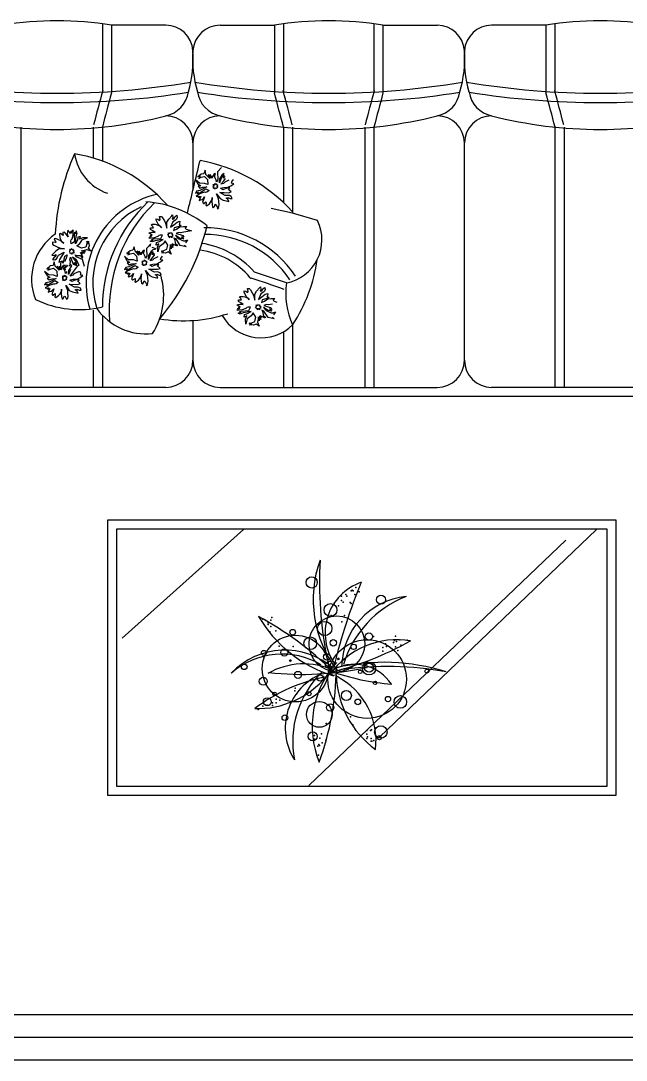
# Model space of a CAD drawing. Header units: inches. Extents: x 10.1 to 52.6, y 12.1 to 36.9.
# Drawn here: x 27.817 to 29.155, y 23.708 to 26.004 of the extents above; entities that cross this region are included whole.
import ezdxf

# ---------------------------------------------------------------- set-up
doc = ezdxf.new("R2010")
doc.units = ezdxf.units.IN
doc.header["$MEASUREMENT"] = 0
doc.layers.add('02', color=2, linetype='Continuous')

msp = doc.modelspace()

# ---------------------------------------------------------------- linework, layer by layer
at = {"layer": '02'}
for p, q in [((27.9972, 25.9973), (27.9972, 25.8448)), ((28.1374, 25.9943), (28.0172, 25.9943)), ((28.0172, 25.9943), (28.0172, 25.8448)), ((28.2571, 25.9943), (28.3772, 25.9943)), ((28.3772, 25.9943), (28.3772, 25.8448)), ((28.3972, 25.9973), (28.3972, 25.8448)), ((28.5972, 25.9973), (28.5972, 25.8448)), ((28.6172, 25.9943), (28.7374, 25.9943)), ((28.6172, 25.9943), (28.6172, 25.8448)), ((28.9772, 25.9943), (28.8571, 25.9943)), ((28.9772, 25.9943), (28.9772, 25.8448)), ((28.9972, 25.9973), (28.9972, 25.8448)), ((27.8172, 25.7694), (27.8172, 25.1943)), ((27.9772, 25.7694), (27.9772, 25.7008)), ((27.9972, 25.7694), (27.9972, 25.6941)), ((28.3972, 25.7694), (28.3972, 25.6028)), ((28.4172, 25.7694), (28.4172, 25.5796)), ((28.5772, 25.7694), (28.5772, 25.1943)), ((28.5972, 25.7694), (28.5972, 25.1943)), ((28.9972, 25.7694), (28.9972, 25.1943)), ((29.0172, 25.7694), (29.0172, 25.1943)), ((28.1972, 25.7343), (28.1972, 25.6303)), ((28.7972, 25.2543), (28.7972, 25.7343)), ((28.2242, 25.6742), (28.2215, 25.6665)), ((28.226, 25.665), (28.2242, 25.6742)), ((28.2607, 25.6804), (28.2515, 25.6703)), ((28.2029, 25.6532), (28.2082, 25.6441)), ((28.2118, 25.6455), (28.2029, 25.6532)), ((28.2152, 25.6655), (28.208, 25.6592)), ((28.208, 25.6592), (28.2132, 25.6617)), ((28.2132, 25.6617), (28.2102, 25.6561)), ((28.2102, 25.6561), (28.2154, 25.6586)), ((28.2215, 25.6665), (28.2152, 25.6655)), ((28.2154, 25.6586), (28.2225, 25.6601)), ((28.2225, 25.6601), (28.2296, 25.6535)), ((28.2348, 25.656), (28.226, 25.665)), ((28.2296, 25.6535), (28.2304, 25.6424)), ((28.236, 25.6592), (28.2308, 25.6649)), ((28.2308, 25.6649), (28.2348, 25.656)), ((28.2356, 25.6648), (28.236, 25.6592)), ((28.2377, 25.6569), (28.2356, 25.6648)), ((28.2399, 25.662), (28.2377, 25.6569)), ((28.244, 25.6661), (28.239, 25.6567)), ((28.239, 25.6567), (28.2399, 25.662)), ((28.2469, 25.667), (28.244, 25.6661)), ((28.245, 25.6598), (28.2469, 25.667)), ((28.2486, 25.653), (28.245, 25.6598)), ((28.2493, 25.6488), (28.2486, 25.653)), ((28.2521, 25.6531), (28.2493, 25.6488)), ((28.2515, 25.6703), (28.2521, 25.6531)), ((28.2604, 25.6579), (28.2557, 25.6464)), ((28.2557, 25.6464), (28.2565, 25.6551)), ((28.2565, 25.6551), (28.263, 25.6656)), ((28.2592, 25.643), (28.2653, 25.6509)), ((28.266, 25.6631), (28.2604, 25.6579)), ((28.263, 25.6656), (28.2661, 25.6678)), ((28.2649, 25.6564), (28.266, 25.6631)), ((28.2682, 25.66), (28.2649, 25.6564)), ((28.2653, 25.6509), (28.2689, 25.6558)), ((28.2764, 25.6518), (28.2675, 25.6478)), ((28.2834, 25.6486), (28.2869, 25.6534)), ((28.2055, 25.6282), (28.2027, 25.6238)), ((28.2027, 25.6238), (28.2093, 25.6262)), ((28.2126, 25.6297), (28.2055, 25.6282)), ((28.2093, 25.6262), (28.2067, 25.6232)), ((28.2082, 25.6441), (28.2149, 25.6396)), ((28.2149, 25.6396), (28.2086, 25.6386)), ((28.2086, 25.6386), (28.2127, 25.6345)), ((28.2109, 25.6238), (28.2255, 25.633)), ((28.2227, 25.6451), (28.2118, 25.6455)), ((28.2282, 25.6373), (28.2126, 25.6297)), ((28.2127, 25.6345), (28.2193, 25.6368)), ((28.2193, 25.6368), (28.2282, 25.6373)), ((28.2304, 25.6424), (28.2227, 25.6451)), ((28.2255, 25.633), (28.233, 25.629)), ((28.233, 25.629), (28.2283, 25.6257)), ((28.2468, 25.6424), (28.2413, 25.642)), ((28.2413, 25.642), (28.244, 25.6415)), ((28.244, 25.6415), (28.2414, 25.6385)), ((28.2414, 25.6385), (28.2427, 25.6383)), ((28.2427, 25.6383), (28.2421, 25.6343)), ((28.2421, 25.6343), (28.2449, 25.6352)), ((28.2449, 25.6352), (28.2458, 25.6323)), ((28.2458, 25.6323), (28.2463, 25.635)), ((28.2482, 25.6422), (28.246, 25.6453)), ((28.246, 25.6453), (28.2468, 25.6424)), ((28.2463, 25.635), (28.2489, 25.6345)), ((28.2492, 25.6441), (28.2482, 25.6422)), ((28.2489, 25.6345), (28.252, 25.6367)), ((28.2514, 25.641), (28.2492, 25.6441)), ((28.2504, 25.6391), (28.2527, 25.6407)), ((28.252, 25.6367), (28.2504, 25.6391)), ((28.2527, 25.6407), (28.2514, 25.641)), ((28.2584, 25.6343), (28.2655, 25.6358)), ((28.2633, 25.6307), (28.2584, 25.6343)), ((28.265, 25.6448), (28.2592, 25.643)), ((28.2706, 25.6336), (28.2633, 25.6307)), ((28.2675, 25.6478), (28.265, 25.6448)), ((28.2655, 25.6358), (28.2745, 25.6364)), ((28.2764, 25.6354), (28.2706, 25.6336)), ((28.2745, 25.6364), (28.2813, 25.64)), ((28.2757, 25.6314), (28.279, 25.6349)), ((28.2776, 25.6304), (28.2757, 25.6314)), ((28.2759, 25.6245), (28.2817, 25.6263)), ((28.279, 25.6349), (28.2764, 25.6354)), ((28.2817, 25.6263), (28.2776, 25.6304)), ((28.2813, 25.64), (28.2875, 25.6444)), ((28.2822, 25.6453), (28.2834, 25.6486)), ((28.2875, 25.6444), (28.2822, 25.6453)), ((28.2089, 25.6201), (28.2043, 25.6168)), ((28.2043, 25.6168), (28.209, 25.6166)), ((28.2067, 25.6232), (28.2109, 25.6238)), ((28.208, 25.6148), (28.2111, 25.617)), ((28.209, 25.6166), (28.208, 25.6148)), ((28.2141, 25.6226), (28.2089, 25.6201)), ((28.2111, 25.617), (28.2094, 25.6145)), ((28.2094, 25.6145), (28.2125, 25.6167)), ((28.2144, 25.6158), (28.2109, 25.6075)), ((28.2109, 25.6075), (28.2146, 25.6089)), ((28.2125, 25.6167), (28.2113, 25.6135)), ((28.2113, 25.6135), (28.2144, 25.6158)), ((28.2228, 25.6253), (28.2141, 25.6226)), ((28.2146, 25.6089), (28.2175, 25.6098)), ((28.2175, 25.6098), (28.2206, 25.612)), ((28.2207, 25.6085), (28.2184, 25.6035)), ((28.2184, 25.6035), (28.2206, 25.6004)), ((28.2206, 25.612), (28.2231, 25.615)), ((28.2231, 25.615), (28.2207, 25.6085)), ((28.2214, 25.6009), (28.2261, 25.6042)), ((28.2254, 25.6248), (28.2228, 25.6253)), ((28.2283, 25.6257), (28.2254, 25.6248)), ((28.2261, 25.6042), (28.2262, 25.6008)), ((28.2336, 25.6002), (28.2362, 25.6032)), ((28.2362, 25.6032), (28.2399, 25.6094)), ((28.24, 25.6142), (28.239, 25.6041)), ((28.239, 25.6041), (28.2407, 25.5936)), ((28.2399, 25.6094), (28.24, 25.6142)), ((28.2539, 25.6112), (28.2496, 25.6221)), ((28.2496, 25.6221), (28.2523, 25.6183)), ((28.2523, 25.6183), (28.2573, 25.6113)), ((28.2543, 25.6056), (28.2539, 25.6112)), ((28.2551, 25.598), (28.2543, 25.6056)), ((28.2569, 25.625), (28.2664, 25.6248)), ((28.2687, 25.6182), (28.2569, 25.625)), ((28.2573, 25.6113), (28.2643, 25.608)), ((28.2643, 25.608), (28.2741, 25.6057)), ((28.2664, 25.6248), (28.2759, 25.6245)), ((28.2756, 25.6184), (28.2687, 25.6182)), ((28.2705, 25.6125), (28.2741, 25.6139)), ((28.2743, 25.6105), (28.2705, 25.6125)), ((28.2741, 25.6139), (28.2792, 25.6117)), ((28.2741, 25.6057), (28.2768, 25.6053)), ((28.2768, 25.6053), (28.2743, 25.6105)), ((28.2782, 25.618), (28.2756, 25.6184)), ((28.282, 25.616), (28.2782, 25.618)), ((28.2792, 25.6117), (28.284, 25.6116)), ((28.284, 25.6116), (28.282, 25.616)), ((28.2206, 25.6004), (28.2214, 25.6009)), ((28.2262, 25.6008), (28.2255, 25.5968)), ((28.2255, 25.5968), (28.2274, 25.5958)), ((28.2274, 25.5958), (28.2336, 25.6002)), ((28.2407, 25.5936), (28.2423, 25.5912)), ((28.2423, 25.5912), (28.2449, 25.5942)), ((28.2449, 25.5942), (28.2463, 25.5988)), ((28.2463, 25.5988), (28.2482, 25.5978)), ((28.2482, 25.5978), (28.2513, 25.5918)), ((28.2511, 25.5887), (28.2542, 25.5909)), ((28.2513, 25.5918), (28.2544, 25.594)), ((28.2544, 25.594), (28.2551, 25.598)), ((28.4172, 25.5796), (28.3705, 25.5893)), ((28.116, 25.567), (28.1199, 25.566)), ((28.116, 25.5641), (28.116, 25.567)), ((28.1208, 25.5546), (28.116, 25.5641)), ((28.1199, 25.566), (28.1237, 25.5632)), ((28.1246, 25.5651), (28.1237, 25.5718)), ((28.1237, 25.5718), (28.1275, 25.5718)), ((28.1237, 25.5632), (28.1246, 25.5651)), ((28.1275, 25.5718), (28.1303, 25.5689)), ((28.1303, 25.5689), (28.1341, 25.5622)), ((28.1341, 25.5622), (28.137, 25.5575)), ((28.137, 25.5575), (28.1399, 25.546)), ((28.1399, 25.5594), (28.1437, 25.566)), ((28.1399, 25.546), (28.1399, 25.5594)), ((28.1437, 25.566), (28.1503, 25.5737)), ((28.1532, 25.5603), (28.1475, 25.548)), ((28.1503, 25.5737), (28.1522, 25.5756)), ((28.1532, 25.5699), (28.1513, 25.566)), ((28.1513, 25.566), (28.1551, 25.567)), ((28.1522, 25.5756), (28.1532, 25.5699)), ((28.1589, 25.5641), (28.1532, 25.5603)), ((28.1551, 25.567), (28.158, 25.5718)), ((28.1551, 25.5537), (28.1627, 25.5594)), ((28.158, 25.5718), (28.1618, 25.5746)), ((28.1608, 25.566), (28.1589, 25.5641)), ((28.1627, 25.5699), (28.1608, 25.566)), ((28.1618, 25.5746), (28.1627, 25.5699)), ((28.1627, 25.5594), (28.1684, 25.5613)), ((28.1684, 25.5613), (28.1675, 25.5556)), ((28.4727, 25.5627), (28.4172, 25.5796)), ((27.9044, 25.5345), (27.9026, 25.5334)), ((27.9075, 25.5318), (27.9044, 25.5345)), ((27.9138, 25.5371), (27.91, 25.5368)), ((27.91, 25.5368), (27.9101, 25.5359)), ((27.9101, 25.5359), (27.9105, 25.5302)), ((27.917, 25.5326), (27.9138, 25.5371)), ((27.9204, 25.5376), (27.9197, 25.5347)), ((27.9197, 25.5347), (27.92, 25.5309)), ((27.9211, 25.5415), (27.9204, 25.5376)), ((27.9264, 25.5343), (27.9211, 25.5415)), ((27.9283, 25.5354), (27.9261, 25.5381)), ((27.9261, 25.5381), (27.9264, 25.5343)), ((27.9291, 25.5364), (27.928, 25.5392)), ((27.928, 25.5392), (27.9283, 25.5354)), ((27.9299, 25.5384), (27.9288, 25.5402)), ((27.9288, 25.5402), (27.9291, 25.5364)), ((27.9325, 25.5424), (27.9299, 25.5384)), ((27.9324, 25.5309), (27.9329, 25.5367)), ((27.9329, 25.5367), (27.9325, 25.5424)), ((27.9367, 25.537), (27.9351, 25.5331)), ((27.938, 25.5333), (27.9367, 25.537)), ((27.9394, 25.5401), (27.938, 25.5333)), ((27.9393, 25.5286), (27.9416, 25.5355)), ((27.9416, 25.5355), (27.9394, 25.5401)), ((28.0999, 25.5356), (28.1037, 25.5365)), ((28.1075, 25.5308), (28.0999, 25.5356)), ((28.1037, 25.5432), (28.1037, 25.547)), ((28.1037, 25.547), (28.1103, 25.547)), ((28.1084, 25.5403), (28.1037, 25.5432)), ((28.1037, 25.5365), (28.1065, 25.5375)), ((28.1056, 25.5527), (28.1065, 25.5546)), ((28.1084, 25.5499), (28.1056, 25.5527)), ((28.1065, 25.5546), (28.1141, 25.5546)), ((28.1065, 25.5375), (28.1103, 25.5375)), ((28.1103, 25.547), (28.1084, 25.5499)), ((28.1141, 25.5365), (28.1084, 25.5403)), ((28.1103, 25.5375), (28.1141, 25.5365)), ((28.1141, 25.5546), (28.118, 25.5537)), ((28.118, 25.5537), (28.1246, 25.5508)), ((28.1275, 25.547), (28.1208, 25.5546)), ((28.1246, 25.5508), (28.1275, 25.547)), ((28.1437, 25.5327), (28.1427, 25.5356)), ((28.1427, 25.5356), (28.1446, 25.5337)), ((28.1446, 25.5337), (28.1465, 25.5356)), ((28.1465, 25.5356), (28.1503, 25.5356)), ((28.1475, 25.548), (28.1551, 25.5537)), ((28.1503, 25.5356), (28.1503, 25.5327)), ((28.1561, 25.547), (28.1541, 25.5413)), ((28.1541, 25.5413), (28.1608, 25.5441)), ((28.1637, 25.5489), (28.1561, 25.547)), ((28.1656, 25.5365), (28.1599, 25.5346)), ((28.1599, 25.5346), (28.1694, 25.5318)), ((28.1608, 25.5441), (28.1684, 25.5489)), ((28.1694, 25.5508), (28.1637, 25.5489)), ((28.1694, 25.5356), (28.1656, 25.5365)), ((28.1675, 25.5556), (28.1665, 25.5537)), ((28.1665, 25.5537), (28.1713, 25.5527)), ((28.1684, 25.5489), (28.1761, 25.5499)), ((28.1713, 25.5527), (28.1694, 25.5508)), ((28.1938, 25.5405), (28.1694, 25.5356)), ((28.1761, 25.5499), (28.1837, 25.5499)), ((28.1837, 25.5499), (28.1799, 25.546)), ((28.1799, 25.546), (28.1827, 25.5441)), ((28.1827, 25.5441), (28.1938, 25.5405)), ((27.8936, 25.5145), (27.8869, 25.5149)), ((27.8869, 25.5149), (27.8872, 25.5111)), ((27.8939, 25.5231), (27.891, 25.5229)), ((27.891, 25.5229), (27.8923, 25.5192)), ((27.8923, 25.5192), (27.8954, 25.5156)), ((27.8954, 25.5156), (27.8936, 25.5145)), ((27.9037, 25.5191), (27.8939, 25.5231)), ((27.9026, 25.5334), (27.9032, 25.5258)), ((27.9032, 25.5258), (27.9045, 25.5221)), ((27.9119, 25.5131), (27.9037, 25.5191)), ((27.9045, 25.5221), (27.9078, 25.5156)), ((27.9105, 25.5302), (27.9075, 25.5318)), ((27.9078, 25.5156), (27.9119, 25.5131)), ((27.9213, 25.5272), (27.917, 25.5326)), ((27.92, 25.5309), (27.9213, 25.5272)), ((27.9278, 25.5172), (27.9285, 25.5201)), ((27.9282, 25.5115), (27.9278, 25.5172)), ((27.9355, 25.5159), (27.9282, 25.5115)), ((27.9285, 25.5201), (27.9303, 25.5222)), ((27.9303, 25.5222), (27.9324, 25.5309)), ((27.9351, 25.5331), (27.9355, 25.5159)), ((27.9378, 25.5113), (27.9393, 25.5286)), ((27.9419, 25.5193), (27.9378, 25.5113)), ((27.941, 25.5068), (27.9473, 25.512)), ((27.9433, 25.5261), (27.9419, 25.5193)), ((27.9489, 25.5275), (27.9433, 25.5261)), ((27.9465, 25.5215), (27.9489, 25.5275)), ((27.9539, 25.525), (27.9465, 25.5215)), ((27.9473, 25.512), (27.9533, 25.5211)), ((27.9533, 25.5211), (27.9644, 25.5248)), ((27.9644, 25.5248), (27.9539, 25.525)), ((27.9626, 25.5113), (27.9603, 25.5045)), ((27.9631, 25.5171), (27.9626, 25.5113)), ((27.9664, 25.5116), (27.9631, 25.5171)), ((27.9669, 25.5174), (27.9664, 25.5116)), ((27.9686, 25.508), (27.9669, 25.5174)), ((28.0999, 25.5241), (28.1037, 25.527)), ((28.1056, 25.5241), (28.0999, 25.5241)), ((28.1037, 25.527), (28.1018, 25.5279)), ((28.1027, 25.5289), (28.1065, 25.5289)), ((28.1056, 25.5279), (28.1027, 25.5289)), ((28.1027, 25.5175), (28.1094, 25.5194)), ((28.1075, 25.5156), (28.1027, 25.5175)), ((28.1037, 25.5308), (28.1075, 25.5308)), ((28.1065, 25.5289), (28.1037, 25.5308)), ((28.1113, 25.5251), (28.1056, 25.5241)), ((28.1056, 25.5203), (28.1094, 25.5222)), ((28.1094, 25.5194), (28.1056, 25.5203)), ((28.1141, 25.5184), (28.1075, 25.5156)), ((28.1094, 25.5222), (28.1265, 25.5232)), ((28.1199, 25.5279), (28.1113, 25.5251)), ((28.1313, 25.5213), (28.1141, 25.5184)), ((28.116, 25.5089), (28.117, 25.5146)), ((28.1218, 25.5118), (28.116, 25.5089)), ((28.117, 25.5146), (28.1237, 25.5165)), ((28.1189, 25.5041), (28.1218, 25.5118)), ((28.1218, 25.5299), (28.1199, 25.5279)), ((28.1246, 25.5308), (28.1218, 25.5299)), ((28.1313, 25.5118), (28.1227, 25.5051)), ((28.1237, 25.5165), (28.1313, 25.5213)), ((28.1303, 25.5308), (28.1246, 25.5308)), ((28.1265, 25.5232), (28.1303, 25.5308)), ((28.1361, 25.5184), (28.1313, 25.5118)), ((28.1418, 25.5089), (28.1361, 25.5184)), ((28.1408, 25.5318), (28.1437, 25.5327)), ((28.1437, 25.5289), (28.1408, 25.5318)), ((28.1427, 25.5279), (28.1437, 25.5289)), ((28.1465, 25.527), (28.1427, 25.5279)), ((28.1494, 25.5279), (28.1446, 25.5251)), ((28.1446, 25.5251), (28.1465, 25.527)), ((28.1503, 25.5251), (28.1494, 25.5279)), ((28.1503, 25.5327), (28.1532, 25.5327)), ((28.1522, 25.5279), (28.1503, 25.5289)), ((28.1503, 25.5289), (28.1503, 25.5251)), ((28.1608, 25.507), (28.1513, 25.5118)), ((28.1513, 25.5118), (28.1551, 25.5079)), ((28.1532, 25.5327), (28.1522, 25.5318)), ((28.1522, 25.5318), (28.1522, 25.5279)), ((28.1599, 25.5222), (28.1551, 25.5241)), ((28.1551, 25.5241), (28.157, 25.5203)), ((28.157, 25.5203), (28.158, 25.5127)), ((28.158, 25.5127), (28.1637, 25.5079)), ((28.1589, 25.5299), (28.1646, 25.5232)), ((28.1694, 25.5232), (28.1589, 25.5299)), ((28.1694, 25.5079), (28.1599, 25.5222)), ((28.1646, 25.5232), (28.1761, 25.5184)), ((28.1694, 25.5318), (28.1751, 25.5299)), ((28.177, 25.5222), (28.1694, 25.5232)), ((28.177, 25.526), (28.1722, 25.527)), ((28.1722, 25.527), (28.177, 25.5222)), ((28.1751, 25.5299), (28.177, 25.526)), ((28.1761, 25.5184), (28.1799, 25.5184)), ((28.1799, 25.5184), (28.1856, 25.5203)), ((28.1856, 25.5203), (28.1808, 25.5137)), ((27.8941, 25.4954), (27.8871, 25.4882)), ((27.8872, 25.5111), (27.8902, 25.5085)), ((27.8902, 25.5085), (27.8972, 25.5052)), ((27.9005, 25.4998), (27.8941, 25.4954)), ((27.8972, 25.5052), (27.9022, 25.5028)), ((27.909, 25.5004), (27.9005, 25.4998)), ((27.9006, 25.4864), (27.9125, 25.4931)), ((27.9022, 25.5028), (27.9138, 25.5008)), ((27.9125, 25.4931), (27.9074, 25.485)), ((27.9138, 25.5008), (27.909, 25.5004)), ((27.9274, 25.4981), (27.9244, 25.4988)), ((27.9244, 25.4988), (27.9265, 25.497)), ((27.9265, 25.497), (27.9247, 25.495)), ((27.9247, 25.495), (27.925, 25.4912)), ((27.925, 25.4912), (27.9279, 25.4914)), ((27.9281, 25.501), (27.9274, 25.4981)), ((27.9279, 25.4914), (27.9281, 25.4886)), ((27.9312, 25.4984), (27.9281, 25.501)), ((27.9281, 25.4886), (27.929, 25.4896)), ((27.929, 25.4896), (27.9328, 25.4899)), ((27.932, 25.4994), (27.9312, 25.4984)), ((27.9317, 25.4917), (27.9355, 25.492)), ((27.9328, 25.4899), (27.9317, 25.4917)), ((27.9333, 25.4957), (27.932, 25.4994)), ((27.9326, 25.4927), (27.935, 25.4977)), ((27.9355, 25.492), (27.9326, 25.4927)), ((27.935, 25.4977), (27.9333, 25.4957)), ((27.951, 25.5018), (27.941, 25.5068)), ((27.9543, 25.483), (27.9489, 25.4921)), ((27.9489, 25.4921), (27.953, 25.4886)), ((27.953, 25.4886), (27.9497, 25.4931)), ((27.9497, 25.4931), (27.9575, 25.4909)), ((27.9505, 25.496), (27.9627, 25.4989)), ((27.9601, 25.4949), (27.9505, 25.496)), ((27.9603, 25.5045), (27.951, 25.5018)), ((27.9526, 25.4933), (27.9601, 25.4949)), ((27.9575, 25.4909), (27.9526, 25.4933)), ((27.9627, 25.4989), (27.9715, 25.4958)), ((27.9662, 25.5021), (27.9686, 25.508)), ((27.9715, 25.4958), (27.9662, 25.5021)), ((28.0584, 25.4963), (28.0512, 25.49)), ((28.0512, 25.49), (28.0564, 25.4925)), ((28.0564, 25.4925), (28.0534, 25.4869)), ((28.0534, 25.4869), (28.0586, 25.4894)), ((28.0647, 25.4973), (28.0584, 25.4963)), ((28.0586, 25.4894), (28.0657, 25.491)), ((28.0674, 25.505), (28.0647, 25.4973)), ((28.0657, 25.491), (28.0728, 25.4843)), ((28.0693, 25.4958), (28.0674, 25.505)), ((28.078, 25.4868), (28.0693, 25.4958)), ((28.0792, 25.4901), (28.074, 25.4957)), ((28.074, 25.4957), (28.078, 25.4868)), ((28.0788, 25.4956), (28.0792, 25.4901)), ((28.0809, 25.4877), (28.0788, 25.4956)), ((28.0831, 25.4928), (28.0809, 25.4877)), ((28.0872, 25.4969), (28.0822, 25.4875)), ((28.0822, 25.4875), (28.0831, 25.4928)), ((28.0901, 25.4978), (28.0872, 25.4969)), ((28.0882, 25.4906), (28.0901, 25.4978)), ((28.0919, 25.4838), (28.0882, 25.4906)), ((28.104, 25.5112), (28.0948, 25.5011)), ((28.0948, 25.5011), (28.0953, 25.4839)), ((28.1036, 25.4887), (28.0989, 25.4772)), ((28.0997, 25.4859), (28.1063, 25.4964)), ((28.1031, 25.5059), (28.104, 25.5112)), ((28.1093, 25.4939), (28.1036, 25.4887)), ((28.1063, 25.4964), (28.1094, 25.4987)), ((28.1151, 25.5004), (28.1074, 25.5031)), ((28.1081, 25.4873), (28.1093, 25.4939)), ((28.1115, 25.4908), (28.1081, 25.4873)), ((28.1094, 25.4987), (28.1151, 25.5004)), ((28.1121, 25.4866), (28.1115, 25.4908)), ((28.1199, 25.4937), (28.1189, 25.5041)), ((28.1227, 25.5051), (28.1199, 25.4937)), ((28.1275, 25.4956), (28.1332, 25.4965)), ((28.1332, 25.4927), (28.1275, 25.4956)), ((28.1275, 25.4918), (28.1332, 25.4927)), ((28.137, 25.4908), (28.1275, 25.4918)), ((28.1332, 25.4965), (28.1399, 25.4994)), ((28.1427, 25.4937), (28.137, 25.4908)), ((28.1399, 25.4994), (28.1418, 25.5089)), ((28.1494, 25.4889), (28.1427, 25.4937)), ((28.1475, 25.5099), (28.1456, 25.4975)), ((28.1456, 25.4975), (28.1494, 25.4889)), ((28.1494, 25.5003), (28.1475, 25.5099)), ((28.1503, 25.5079), (28.1494, 25.5003)), ((28.1551, 25.5079), (28.1503, 25.5108)), ((28.1503, 25.5108), (28.1532, 25.5032)), ((28.1532, 25.5032), (28.1503, 25.5079)), ((28.1637, 25.5079), (28.1608, 25.507)), ((28.1827, 25.5051), (28.1694, 25.5079)), ((28.1789, 25.5089), (28.1827, 25.5051)), ((27.8871, 25.4882), (27.8853, 25.4862)), ((27.8853, 25.4862), (27.8911, 25.4857)), ((27.8896, 25.4808), (27.887, 25.4767)), ((27.887, 25.4767), (27.8918, 25.4762)), ((27.8909, 25.4715), (27.8882, 25.4637)), ((27.8941, 25.484), (27.8896, 25.4808)), ((27.8928, 25.4623), (27.8909, 25.4715)), ((27.8911, 25.4857), (27.8947, 25.4878)), ((27.8918, 25.4762), (27.8955, 25.4784)), ((27.8947, 25.4878), (27.8941, 25.484)), ((27.8955, 25.4784), (27.8972, 25.4804)), ((27.8972, 25.4804), (27.9006, 25.4864)), ((27.9023, 25.477), (27.9008, 25.4711)), ((27.9008, 25.4711), (27.9064, 25.4725)), ((27.9074, 25.485), (27.9023, 25.477)), ((27.9054, 25.4729), (27.905, 25.4652)), ((27.9064, 25.4725), (27.9083, 25.4736)), ((27.9083, 25.4736), (27.9096, 25.469)), ((27.9096, 25.469), (27.9113, 25.471)), ((27.9113, 25.471), (27.9128, 25.4768)), ((27.9128, 25.4768), (27.9141, 25.4846)), ((27.9173, 25.4801), (27.9132, 25.4721)), ((27.9141, 25.4846), (27.9196, 25.4869)), ((27.9196, 25.4869), (27.9173, 25.4801)), ((27.9253, 25.4759), (27.9267, 25.4818)), ((27.9265, 25.4722), (27.9253, 25.4759)), ((27.9254, 25.4625), (27.9265, 25.4722)), ((27.9259, 25.4669), (27.93, 25.4634)), ((27.9267, 25.4818), (27.9303, 25.4725)), ((27.9303, 25.4725), (27.9327, 25.4669)), ((27.9314, 25.4831), (27.9385, 25.4779)), ((27.9389, 25.4732), (27.9314, 25.4831)), ((27.9327, 25.4669), (27.9428, 25.4628)), ((27.9366, 25.4653), (27.9353, 25.47)), ((27.9353, 25.47), (27.9404, 25.4656)), ((27.9391, 25.4827), (27.9368, 25.4873)), ((27.9368, 25.4873), (27.9408, 25.4857)), ((27.9385, 25.4779), (27.9441, 25.4669)), ((27.9404, 25.4656), (27.9389, 25.4732)), ((27.9532, 25.4772), (27.9391, 25.4827)), ((27.9408, 25.4857), (27.9484, 25.4854)), ((27.9441, 25.4669), (27.9444, 25.4631)), ((27.9484, 25.4854), (27.9536, 25.48)), ((27.958, 25.4613), (27.9532, 25.4772)), ((27.9536, 25.48), (27.9543, 25.483)), ((28.0461, 25.484), (28.0514, 25.4749)), ((28.0551, 25.4764), (28.0461, 25.484)), ((28.0514, 25.4749), (28.0582, 25.4704)), ((28.0582, 25.4704), (28.0519, 25.4694)), ((28.0519, 25.4694), (28.056, 25.4653)), ((28.0659, 25.4759), (28.0551, 25.4764)), ((28.0715, 25.4681), (28.0558, 25.4605)), ((28.056, 25.4653), (28.0625, 25.4676)), ((28.0625, 25.4676), (28.0715, 25.4681)), ((28.0737, 25.4732), (28.0659, 25.4759)), ((28.0728, 25.4843), (28.0737, 25.4732)), ((28.0901, 25.4732), (28.0845, 25.4728)), ((28.0845, 25.4728), (28.0872, 25.4723)), ((28.0872, 25.4723), (28.0846, 25.4693)), ((28.0846, 25.4693), (28.086, 25.4691)), ((28.086, 25.4691), (28.0853, 25.4651)), ((28.0853, 25.4651), (28.0882, 25.466)), ((28.0882, 25.466), (28.0891, 25.4631)), ((28.0891, 25.4631), (28.0895, 25.4658)), ((28.0914, 25.473), (28.0892, 25.4761)), ((28.0892, 25.4761), (28.0901, 25.4732)), ((28.0895, 25.4658), (28.0922, 25.4653)), ((28.0924, 25.4749), (28.0914, 25.473)), ((28.0925, 25.4796), (28.0919, 25.4838)), ((28.0922, 25.4653), (28.0953, 25.4676)), ((28.0946, 25.4718), (28.0924, 25.4749)), ((28.0953, 25.4839), (28.0925, 25.4796)), ((28.0936, 25.4699), (28.0959, 25.4715)), ((28.0953, 25.4676), (28.0936, 25.4699)), ((28.0959, 25.4715), (28.0946, 25.4718)), ((28.0989, 25.4772), (28.0997, 25.4859)), ((28.1017, 25.4651), (28.1088, 25.4667)), ((28.1025, 25.4739), (28.1086, 25.4817)), ((28.1082, 25.4756), (28.1025, 25.4739)), ((28.1108, 25.4786), (28.1082, 25.4756)), ((28.1086, 25.4817), (28.1121, 25.4866)), ((28.1088, 25.4667), (28.1177, 25.4672)), ((28.1196, 25.4826), (28.1108, 25.4786)), ((28.1196, 25.4662), (28.1139, 25.4644)), ((28.1177, 25.4672), (28.1245, 25.4708)), ((28.119, 25.4622), (28.1223, 25.4658)), ((28.1223, 25.4658), (28.1196, 25.4662)), ((28.1245, 25.4708), (28.1307, 25.4753)), ((28.1254, 25.4762), (28.1266, 25.4794)), ((28.1307, 25.4753), (28.1254, 25.4762)), ((28.1266, 25.4794), (28.1302, 25.4842)), ((27.8786, 25.4428), (27.8696, 25.4505)), ((27.8696, 25.4505), (27.8749, 25.4414)), ((27.8819, 25.4627), (27.8747, 25.4564)), ((27.8747, 25.4564), (27.8799, 25.459)), ((27.8799, 25.459), (27.8769, 25.4533)), ((27.8769, 25.4533), (27.8821, 25.4559)), ((27.8894, 25.4423), (27.8786, 25.4428)), ((27.8882, 25.4637), (27.8819, 25.4627)), ((27.8821, 25.4559), (27.8892, 25.4574)), ((27.8892, 25.4574), (27.8963, 25.4508)), ((27.9015, 25.4533), (27.8928, 25.4623)), ((27.8963, 25.4508), (27.8972, 25.4397)), ((27.8975, 25.4622), (27.9015, 25.4533)), ((27.9027, 25.4565), (27.8975, 25.4622)), ((27.9044, 25.4542), (27.9023, 25.462)), ((27.9023, 25.462), (27.9027, 25.4565)), ((27.9066, 25.4593), (27.9044, 25.4542)), ((27.905, 25.4652), (27.9056, 25.4576)), ((27.9107, 25.4634), (27.9057, 25.454)), ((27.9057, 25.454), (27.9066, 25.4593)), ((27.9136, 25.4642), (27.9107, 25.4634)), ((27.9114, 25.455), (27.9126, 25.4617)), ((27.9148, 25.4586), (27.9114, 25.455)), ((27.9117, 25.457), (27.9136, 25.4642)), ((27.9153, 25.4503), (27.9117, 25.457)), ((27.9127, 25.4425), (27.9136, 25.4397)), ((27.9149, 25.4394), (27.9127, 25.4425)), ((27.9154, 25.4544), (27.9148, 25.4586)), ((27.9165, 25.4652), (27.915, 25.4593)), ((27.915, 25.4593), (27.9213, 25.4646)), ((27.916, 25.4461), (27.9153, 25.4503)), ((27.9188, 25.4504), (27.916, 25.4461)), ((27.9271, 25.4551), (27.9224, 25.4436)), ((27.9224, 25.4436), (27.9232, 25.4524)), ((27.9232, 25.4524), (27.9298, 25.4629)), ((27.926, 25.4403), (27.9321, 25.4482)), ((27.9343, 25.4451), (27.9317, 25.4421)), ((27.9321, 25.4482), (27.9428, 25.4628)), ((27.9442, 25.4495), (27.9343, 25.4451)), ((27.9489, 25.4426), (27.9496, 25.4444)), ((27.9542, 25.4417), (27.9489, 25.4426)), ((28.0488, 25.459), (28.046, 25.4547)), ((28.046, 25.4547), (28.0525, 25.457)), ((28.0522, 25.4509), (28.0475, 25.4476)), ((28.0475, 25.4476), (28.0523, 25.4475)), ((28.0558, 25.4605), (28.0488, 25.459)), ((28.0525, 25.457), (28.05, 25.454)), ((28.05, 25.454), (28.0542, 25.4547)), ((28.0513, 25.4456), (28.0544, 25.4478)), ((28.0523, 25.4475), (28.0513, 25.4456)), ((28.0574, 25.4534), (28.0522, 25.4509)), ((28.0544, 25.4478), (28.0526, 25.4454)), ((28.0526, 25.4454), (28.0557, 25.4476)), ((28.0542, 25.4547), (28.0687, 25.4638)), ((28.0576, 25.4466), (28.0542, 25.4383)), ((28.0557, 25.4476), (28.0545, 25.4444)), ((28.0545, 25.4444), (28.0576, 25.4466)), ((28.066, 25.4561), (28.0574, 25.4534)), ((28.0607, 25.4406), (28.0638, 25.4428)), ((28.0638, 25.4428), (28.0663, 25.4458)), ((28.0663, 25.4458), (28.0639, 25.4394)), ((28.0687, 25.4556), (28.066, 25.4561)), ((28.0687, 25.4638), (28.0762, 25.4598)), ((28.0716, 25.4565), (28.0687, 25.4556)), ((28.0762, 25.4598), (28.0716, 25.4565)), ((28.0833, 25.445), (28.0823, 25.4349)), ((28.0832, 25.4402), (28.0833, 25.445)), ((28.0971, 25.442), (28.0928, 25.4529)), ((28.0928, 25.4529), (28.0956, 25.4491)), ((28.0956, 25.4491), (28.1006, 25.4421)), ((28.1001, 25.4558), (28.1097, 25.4556)), ((28.112, 25.449), (28.1001, 25.4558)), ((28.1066, 25.4616), (28.1017, 25.4651)), ((28.1139, 25.4644), (28.1066, 25.4616)), ((28.1097, 25.4556), (28.1192, 25.4553)), ((28.1188, 25.4493), (28.112, 25.449)), ((28.1137, 25.4433), (28.1174, 25.4447)), ((28.1175, 25.4413), (28.1137, 25.4433)), ((28.1174, 25.4447), (28.1225, 25.4425)), ((28.1215, 25.4488), (28.1188, 25.4493)), ((28.1208, 25.4612), (28.119, 25.4622)), ((28.1192, 25.4553), (28.1249, 25.4571)), ((28.1249, 25.4571), (28.1208, 25.4612)), ((28.1253, 25.4468), (28.1215, 25.4488)), ((28.1225, 25.4425), (28.1272, 25.4424)), ((28.1272, 25.4424), (28.1253, 25.4468)), ((27.8722, 25.4254), (27.8695, 25.4211)), ((27.8695, 25.4211), (27.876, 25.4234)), ((27.8793, 25.427), (27.8722, 25.4254)), ((27.876, 25.4234), (27.8735, 25.4204)), ((27.8735, 25.4204), (27.8777, 25.4211)), ((27.8749, 25.4414), (27.8817, 25.4368)), ((27.8817, 25.4368), (27.8754, 25.4358)), ((27.8754, 25.4358), (27.8794, 25.4317)), ((27.8809, 25.4199), (27.8757, 25.4173)), ((27.8777, 25.4211), (27.8922, 25.4303)), ((27.895, 25.4346), (27.8793, 25.427)), ((27.8794, 25.4317), (27.886, 25.434)), ((27.8895, 25.4225), (27.8809, 25.4199)), ((27.886, 25.434), (27.895, 25.4346)), ((27.8972, 25.4397), (27.8894, 25.4423)), ((27.8922, 25.4221), (27.8895, 25.4225)), ((27.8922, 25.4303), (27.8997, 25.4263)), ((27.895, 25.423), (27.8922, 25.4221)), ((27.8997, 25.4263), (27.895, 25.423)), ((27.9136, 25.4397), (27.908, 25.4392)), ((27.908, 25.4392), (27.9107, 25.4388)), ((27.9107, 25.4388), (27.9081, 25.4358)), ((27.9081, 25.4358), (27.9095, 25.4356)), ((27.9095, 25.4356), (27.9088, 25.4316)), ((27.9088, 25.4316), (27.9117, 25.4325)), ((27.9117, 25.4325), (27.9125, 25.4296)), ((27.9125, 25.4296), (27.913, 25.4322)), ((27.913, 25.4322), (27.9157, 25.4318)), ((27.9159, 25.4413), (27.9149, 25.4394)), ((27.9157, 25.4318), (27.9188, 25.434)), ((27.9181, 25.4382), (27.9159, 25.4413)), ((27.9171, 25.4363), (27.9194, 25.438)), ((27.9188, 25.434), (27.9171, 25.4363)), ((27.9194, 25.438), (27.9181, 25.4382)), ((27.9236, 25.4223), (27.9427, 25.4218)), ((27.9355, 25.4155), (27.9236, 25.4223)), ((27.9252, 25.4316), (27.9323, 25.4331)), ((27.93, 25.428), (27.9252, 25.4316)), ((27.9317, 25.4421), (27.926, 25.4403)), ((27.9374, 25.4309), (27.93, 25.428)), ((27.9323, 25.4331), (27.9412, 25.4336)), ((27.9431, 25.4326), (27.9374, 25.4309)), ((27.9412, 25.4336), (27.948, 25.4373)), ((27.9424, 25.4287), (27.9458, 25.4322)), ((27.9443, 25.4277), (27.9424, 25.4287)), ((27.9427, 25.4218), (27.9484, 25.4236)), ((27.9458, 25.4322), (27.9431, 25.4326)), ((27.9484, 25.4236), (27.9443, 25.4277)), ((27.948, 25.4373), (27.9542, 25.4417)), ((28.0542, 25.4383), (28.0578, 25.4397)), ((28.0578, 25.4397), (28.0607, 25.4406)), ((28.0639, 25.4394), (28.0617, 25.4343)), ((28.0617, 25.4343), (28.0639, 25.4312)), ((28.0639, 25.4312), (28.0647, 25.4317)), ((28.0647, 25.4317), (28.0693, 25.435)), ((28.0694, 25.4316), (28.0688, 25.4276)), ((28.0688, 25.4276), (28.0706, 25.4266)), ((28.0693, 25.435), (28.0694, 25.4316)), ((28.0706, 25.4266), (28.0768, 25.431)), ((28.0768, 25.431), (28.0794, 25.434)), ((28.0794, 25.434), (28.0832, 25.4402)), ((28.0823, 25.4349), (28.0839, 25.4244)), ((28.0839, 25.4244), (28.0856, 25.4221)), ((28.0856, 25.4221), (28.0881, 25.425)), ((28.0881, 25.425), (28.0896, 25.4296)), ((28.0896, 25.4296), (28.0915, 25.4286)), ((28.0915, 25.4286), (28.0946, 25.4226)), ((28.0943, 25.4195), (28.0974, 25.4217)), ((28.0946, 25.4226), (28.0977, 25.4248)), ((28.0976, 25.4364), (28.0971, 25.442)), ((28.0983, 25.4288), (28.0976, 25.4364)), ((28.0977, 25.4248), (28.0983, 25.4288)), ((28.1006, 25.4421), (28.1075, 25.4389)), ((28.1075, 25.4389), (28.1174, 25.4365)), ((28.1174, 25.4365), (28.12, 25.4361)), ((28.12, 25.4361), (28.1175, 25.4413)), ((27.8757, 25.4173), (27.871, 25.414)), ((27.871, 25.414), (27.8758, 25.4139)), ((27.8748, 25.412), (27.8779, 25.4142)), ((27.8758, 25.4139), (27.8748, 25.412)), ((27.8779, 25.4142), (27.8761, 25.4118)), ((27.8761, 25.4118), (27.8792, 25.414)), ((27.8811, 25.413), (27.8776, 25.4047)), ((27.8776, 25.4047), (27.8813, 25.4062)), ((27.8792, 25.414), (27.878, 25.4108)), ((27.878, 25.4108), (27.8811, 25.413)), ((27.8813, 25.4062), (27.8842, 25.407)), ((27.8842, 25.407), (27.8873, 25.4092)), ((27.8874, 25.4058), (27.8852, 25.4007)), ((27.8852, 25.4007), (27.8874, 25.3976)), ((27.8873, 25.4092), (27.8898, 25.4122)), ((27.8898, 25.4122), (27.8874, 25.4058)), ((27.8874, 25.3976), (27.8882, 25.3982)), ((27.8882, 25.3982), (27.8928, 25.4015)), ((27.8929, 25.3981), (27.8922, 25.3941)), ((27.8928, 25.4015), (27.8929, 25.3981)), ((27.8941, 25.3931), (27.9003, 25.3975)), ((27.9003, 25.3975), (27.9029, 25.4005)), ((27.9029, 25.4005), (27.9067, 25.4067)), ((27.9068, 25.4114), (27.9058, 25.4014)), ((27.9058, 25.4014), (27.9074, 25.3908)), ((27.9067, 25.4067), (27.9068, 25.4114)), ((27.9163, 25.4194), (27.9191, 25.4155)), ((27.9206, 25.4084), (27.9163, 25.4194)), ((27.9191, 25.4155), (27.924, 25.4085)), ((27.921, 25.4029), (27.9206, 25.4084)), ((27.9218, 25.3952), (27.921, 25.4029)), ((27.924, 25.4085), (27.931, 25.4053)), ((27.931, 25.4053), (27.9409, 25.403)), ((27.9423, 25.4157), (27.9355, 25.4155)), ((27.9372, 25.4097), (27.9409, 25.4112)), ((27.941, 25.4077), (27.9372, 25.4097)), ((27.9409, 25.4112), (27.946, 25.4089)), ((27.9409, 25.403), (27.9435, 25.4025)), ((27.9435, 25.4025), (27.941, 25.4077)), ((27.945, 25.4153), (27.9423, 25.4157)), ((27.9487, 25.4133), (27.945, 25.4153)), ((27.946, 25.4089), (27.9507, 25.4088)), ((27.9507, 25.4088), (27.9487, 25.4133)), ((28.3104, 25.4078), (28.3142, 25.4068)), ((28.3104, 25.4049), (28.3104, 25.4078)), ((28.3152, 25.3954), (28.3104, 25.4049)), ((28.3142, 25.4068), (28.318, 25.404)), ((28.319, 25.4059), (28.318, 25.4126)), ((28.318, 25.4126), (28.3219, 25.4126)), ((28.318, 25.404), (28.319, 25.4059)), ((28.3219, 25.4126), (28.3247, 25.4097)), ((28.3247, 25.4097), (28.3285, 25.403)), ((28.3285, 25.403), (28.3314, 25.3983)), ((28.3314, 25.3983), (28.3342, 25.3868)), ((28.3342, 25.4002), (28.338, 25.4068)), ((28.3342, 25.3868), (28.3342, 25.4002)), ((28.338, 25.4068), (28.3447, 25.4145)), ((28.3476, 25.4011), (28.3419, 25.3887)), ((28.3447, 25.4145), (28.3466, 25.4164)), ((28.3476, 25.4106), (28.3457, 25.4068)), ((28.3457, 25.4068), (28.3495, 25.4078)), ((28.3466, 25.4164), (28.3476, 25.4106)), ((28.3533, 25.4049), (28.3476, 25.4011)), ((28.3495, 25.4078), (28.3523, 25.4126)), ((28.3495, 25.3945), (28.3571, 25.4002)), ((28.3523, 25.4126), (28.3561, 25.4154)), ((28.3552, 25.4068), (28.3533, 25.4049)), ((28.3571, 25.4106), (28.3552, 25.4068)), ((28.3561, 25.4154), (28.3571, 25.4106)), ((28.3571, 25.4002), (28.3628, 25.4021)), ((28.3628, 25.4021), (28.3619, 25.3964)), ((27.8922, 25.3941), (27.8941, 25.3931)), ((27.9091, 25.3885), (27.9116, 25.3915)), ((27.9116, 25.3915), (27.9131, 25.396)), ((27.9131, 25.396), (27.9149, 25.395)), ((27.9149, 25.395), (27.918, 25.3891)), ((27.918, 25.3891), (27.9211, 25.3913)), ((27.9211, 25.3913), (27.9218, 25.3952)), ((28.2942, 25.3764), (28.298, 25.3773)), ((28.3018, 25.3716), (28.2942, 25.3764)), ((28.298, 25.384), (28.298, 25.3878)), ((28.298, 25.3878), (28.3047, 25.3878)), ((28.3028, 25.3811), (28.298, 25.384)), ((28.298, 25.3773), (28.3009, 25.3783)), ((28.2999, 25.3935), (28.3009, 25.3954)), ((28.3028, 25.3906), (28.2999, 25.3935)), ((28.3009, 25.3954), (28.3085, 25.3954)), ((28.3009, 25.3783), (28.3047, 25.3783)), ((28.3047, 25.3878), (28.3028, 25.3906)), ((28.3085, 25.3773), (28.3028, 25.3811)), ((28.3047, 25.3783), (28.3085, 25.3773)), ((28.3085, 25.3954), (28.3123, 25.3945)), ((28.3123, 25.3945), (28.319, 25.3916)), ((28.3219, 25.3878), (28.3152, 25.3954)), ((28.319, 25.3916), (28.3219, 25.3878)), ((28.3352, 25.3725), (28.338, 25.3735)), ((28.338, 25.3735), (28.3371, 25.3764)), ((28.3371, 25.3764), (28.339, 25.3745)), ((28.339, 25.3745), (28.3409, 25.3764)), ((28.3409, 25.3764), (28.3447, 25.3764)), ((28.3419, 25.3887), (28.3495, 25.3945)), ((28.3447, 25.3764), (28.3447, 25.3735)), ((28.3447, 25.3735), (28.3476, 25.3735)), ((28.3476, 25.3735), (28.3466, 25.3725)), ((28.3504, 25.3878), (28.3485, 25.3821)), ((28.3485, 25.3821), (28.3552, 25.3849)), ((28.358, 25.3897), (28.3504, 25.3878)), ((28.36, 25.3773), (28.3542, 25.3754)), ((28.3542, 25.3754), (28.3638, 25.3725)), ((28.3552, 25.3849), (28.3628, 25.3897)), ((28.3638, 25.3916), (28.358, 25.3897)), ((28.3638, 25.3764), (28.36, 25.3773)), ((28.3619, 25.3964), (28.3609, 25.3945)), ((28.3609, 25.3945), (28.3657, 25.3935)), ((28.3628, 25.3897), (28.3704, 25.3906)), ((28.3657, 25.3935), (28.3638, 25.3916)), ((28.3733, 25.3783), (28.3638, 25.3764)), ((28.3704, 25.3906), (28.378, 25.3906)), ((28.378, 25.3906), (28.3742, 25.3868)), ((28.3742, 25.3868), (28.3771, 25.3849)), ((28.3771, 25.3849), (28.3828, 25.383)), ((27.9772, 25.3652), (27.9772, 25.1943)), ((27.9972, 25.3537), (27.9972, 25.1943)), ((28.2942, 25.3649), (28.298, 25.3678)), ((28.2999, 25.3649), (28.2942, 25.3649)), ((28.298, 25.3678), (28.2961, 25.3687)), ((28.2999, 25.3687), (28.2971, 25.3697)), ((28.2971, 25.3697), (28.3009, 25.3697)), ((28.2971, 25.3583), (28.3038, 25.3602)), ((28.3018, 25.3564), (28.2971, 25.3583)), ((28.298, 25.3716), (28.3018, 25.3716)), ((28.3009, 25.3697), (28.298, 25.3716)), ((28.3057, 25.3659), (28.2999, 25.3649)), ((28.2999, 25.3611), (28.3038, 25.363)), ((28.3038, 25.3602), (28.2999, 25.3611)), ((28.3085, 25.3592), (28.3018, 25.3564)), ((28.3038, 25.363), (28.3209, 25.364)), ((28.3142, 25.3687), (28.3057, 25.3659)), ((28.3257, 25.3621), (28.3085, 25.3592)), ((28.3104, 25.3497), (28.3114, 25.3554)), ((28.3161, 25.3525), (28.3104, 25.3497)), ((28.3114, 25.3554), (28.318, 25.3573)), ((28.3133, 25.3449), (28.3161, 25.3525)), ((28.3161, 25.3706), (28.3142, 25.3687)), ((28.319, 25.3716), (28.3161, 25.3706)), ((28.3257, 25.3525), (28.3171, 25.3459)), ((28.318, 25.3573), (28.3257, 25.3621)), ((28.3247, 25.3716), (28.319, 25.3716)), ((28.3209, 25.364), (28.3247, 25.3716)), ((28.3304, 25.3592), (28.3257, 25.3525)), ((28.3361, 25.3497), (28.3304, 25.3592)), ((28.338, 25.3697), (28.3352, 25.3725)), ((28.3371, 25.3687), (28.338, 25.3697)), ((28.3409, 25.3678), (28.3371, 25.3687)), ((28.3438, 25.3687), (28.339, 25.3659)), ((28.339, 25.3659), (28.3409, 25.3678)), ((28.3419, 25.3506), (28.3399, 25.3383)), ((28.3438, 25.3411), (28.3419, 25.3506)), ((28.3447, 25.3659), (28.3438, 25.3687)), ((28.3466, 25.3687), (28.3447, 25.3697)), ((28.3447, 25.3697), (28.3447, 25.3659)), ((28.3495, 25.3487), (28.3447, 25.3516)), ((28.3447, 25.3516), (28.3476, 25.344)), ((28.3552, 25.3478), (28.3457, 25.3525)), ((28.3457, 25.3525), (28.3495, 25.3487)), ((28.3466, 25.3725), (28.3466, 25.3687)), ((28.3542, 25.363), (28.3495, 25.3649)), ((28.3495, 25.3649), (28.3514, 25.3611)), ((28.3514, 25.3611), (28.3523, 25.3535)), ((28.3523, 25.3535), (28.358, 25.3487)), ((28.3533, 25.3706), (28.359, 25.364)), ((28.3638, 25.364), (28.3533, 25.3706)), ((28.3638, 25.3487), (28.3542, 25.363)), ((28.359, 25.364), (28.3704, 25.3592)), ((28.3638, 25.3725), (28.3695, 25.3706)), ((28.3714, 25.363), (28.3638, 25.364)), ((28.3714, 25.3668), (28.3666, 25.3678)), ((28.3666, 25.3678), (28.3714, 25.363)), ((28.3695, 25.3706), (28.3714, 25.3668)), ((28.3704, 25.3592), (28.3742, 25.3592)), ((28.3742, 25.3592), (28.38, 25.3611)), ((28.38, 25.3611), (28.3752, 25.3544)), ((28.1972, 25.3422), (28.1972, 25.2543)), ((28.3142, 25.3344), (28.3133, 25.3449)), ((28.3171, 25.3459), (28.3142, 25.3344)), ((28.3219, 25.3364), (28.3276, 25.3373)), ((28.3276, 25.3335), (28.3219, 25.3364)), ((28.3219, 25.3325), (28.3276, 25.3335)), ((28.3314, 25.3316), (28.3219, 25.3325)), ((28.3276, 25.3373), (28.3342, 25.3402)), ((28.3371, 25.3344), (28.3314, 25.3316)), ((28.3342, 25.3402), (28.3361, 25.3497)), ((28.3438, 25.3297), (28.3371, 25.3344)), ((28.3399, 25.3383), (28.3438, 25.3297)), ((28.3447, 25.3487), (28.3438, 25.3411)), ((28.3476, 25.344), (28.3447, 25.3487)), ((28.358, 25.3487), (28.3552, 25.3478)), ((28.3771, 25.3459), (28.3638, 25.3487)), ((28.3733, 25.3497), (28.3771, 25.3459)), ((28.4172, 25.3326), (28.4172, 25.1943)), ((28.3972, 25.3172), (28.3972, 25.1943)), ((28.1372, 25.1943), (27.6572, 25.1943)), ((28.2572, 25.1943), (28.7372, 25.1943)), ((29.3372, 25.1943), (28.8572, 25.1943)), ((29.3372, 25.1743), (27.6572, 25.1743)), ((28.0093, 24.2927), (28.0093, 24.9019)), ((28.0093, 24.9019), (29.132, 24.9019)), ((29.132, 24.9019), (29.132, 24.2927)), ((28.0293, 24.3127), (28.0293, 24.8819)), ((28.0293, 24.8819), (29.112, 24.8819)), ((28.3088, 24.8803), (28.0409, 24.6405)), ((29.0891, 24.8803), (28.6093, 24.4218)), ((29.112, 24.8819), (29.112, 24.3127)), ((29.0215, 24.857), (28.4532, 24.3147)), ((29.112, 24.3127), (28.0293, 24.3127)), ((29.132, 24.2927), (28.0093, 24.2927)), ((29.9584, 23.808), (27.0051, 23.808)), ((30.0084, 23.758), (26.9615, 23.758)), ((30.0584, 23.708), (26.9108, 23.708))]:
    msp.add_line(p, q, dxfattribs=at)
for centre, radius in [((28.4597, 24.7634), 0.0124), ((28.6128, 24.7254), 0.00979), ((28.5012, 24.7026), 0.0143), ((28.5153, 24.6279), 0.0615), ((28.4886, 24.6617), 0.0158), ((28.4239, 24.5731), 0.0736), ((28.4178, 24.6535), 0.00619), ((28.4565, 24.6291), 0.0139), ((28.5862, 24.644), 0.00807), ((28.3992, 24.6088), 0.00783), ((28.5822, 24.55), 0.0868), ((28.5075, 24.63), 0.00706), ((28.5524, 24.6212), 0.00587), ((28.3541, 24.6079), 0.00554), ((28.4125, 24.5909), 0.00196), ((28.4931, 24.599), 0.00706), ((28.5185, 24.5945), 0.00196), ((28.3106, 24.5771), 0.00619), ((28.4986, 24.5812), 0.00807), ((28.5668, 24.566), 0.00392), ((28.5866, 24.5734), 0.0143), ((28.5866, 24.5754), 0.00999), ((28.7142, 24.5676), 0.00438), ((28.3527, 24.5452), 0.00876), ((28.4295, 24.5592), 0.00783), ((28.4783, 24.5523), 0.00706), ((28.5363, 24.5138), 0.0111), ((28.5996, 24.5418), 0.00392), ((28.3616, 24.5), 0.00876), ((28.3776, 24.5173), 0.00392), ((28.4541, 24.5176), 0.00438), ((28.5615, 24.4996), 0.00619), ((28.6283, 24.5059), 0.00587), ((28.6556, 24.4995), 0.0139), ((28.4766, 24.472), 0.0285), ((28.5004, 24.4872), 0.00807), ((28.4005, 24.4647), 0.00619), ((28.4618, 24.4234), 0.00979), ((28.6123, 24.433), 0.0138), ((28.6092, 24.4203), 0.00438)]:
    msp.add_circle(centre, radius, dxfattribs=at)
for centre, radius, start, end in [((27.8972, 25.2793), 0.725, 80.4727, 99.5273), ((28.1374, 25.9343), 0.06, 3.8725, 90), ((28.2571, 25.9343), 0.06, 90, 176.1275), ((28.4972, 25.2793), 0.725, 80.4727, 99.5273), ((28.7374, 25.9343), 0.06, 3.8725, 90), ((28.8571, 25.9343), 0.06, 90, 176.1275), ((29.0972, 25.2793), 0.725, 80.4727, 99.5273), ((27.9379, 25.9208), 0.2599, 343.5734, 3.8725), ((28.4565, 25.9208), 0.2599, 176.1275, 196.4266), ((28.5379, 25.9208), 0.2599, 343.5734, 3.8725), ((29.0565, 25.9208), 0.2599, 176.1275, 196.4266), ((27.8972, 27.6264), 1.7822, 260.4594, 279.5406), ((28.4972, 27.6264), 1.7822, 260.4594, 279.5406), ((29.0972, 27.6264), 1.7822, 260.4594, 279.5406), ((27.8972, 27.6557), 1.8322, 260.8958, 279.1042), ((33.7279, 24.2891), 5.9388, 164.76144, 165.51631), ((33.7279, 24.2891), 5.9188, 164.76144, 165.51631), ((28.1242, 25.8566), 0.0637, 281.8067, 351.5263), ((28.2703, 25.8566), 0.0637, 188.4737, 258.1933), ((28.4972, 27.6557), 1.8322, 260.8958, 279.1042), ((22.6666, 24.2891), 5.9188, 14.48369, 15.23856), ((22.6666, 24.2891), 5.9388, 14.48369, 15.23856), ((34.3279, 24.2891), 5.9388, 164.76144, 165.51631), ((34.3279, 24.2891), 5.9188, 164.76144, 165.51631), ((28.7242, 25.8566), 0.0637, 281.8067, 351.5263), ((28.8703, 25.8566), 0.0637, 188.4737, 258.1933), ((29.0972, 27.6557), 1.8322, 260.8958, 279.1042), ((23.2666, 24.2891), 5.9188, 14.48369, 15.23856), ((23.2666, 24.2891), 5.9388, 14.48369, 15.23856), ((27.8972, 26.7393), 0.975, 255.75, 284.25), ((28.1372, 25.7343), 0.06, 0, 90), ((28.2572, 25.7343), 0.06, 90, 180), ((28.4972, 26.7393), 0.975, 255.75, 284.25), ((28.7372, 25.7343), 0.06, 0, 90), ((28.8572, 25.7343), 0.06, 90, 180), ((29.0972, 26.7393), 0.975, 255.75, 284.25), ((28.3824, 25.509), 0.4899, 155.708, 177.181), ((27.8742, 25.3577), 0.3582, 41.9902, 80.0814), ((28.0424, 25.7253), 0.1075, 187.8748, 251.537), ((15.1043, 28.7944), 13.47, 346.19057, 346.69842), ((28.1512, 25.3424), 0.3582, 41.9902, 80.0814), ((28.1617, 25.4252), 0.2006, 102.8006, 196.6911), ((28.3165, 25.3713), 0.3193, 133.1819, 179.8046), ((28.0734, 25.3546), 0.2507, 51.7765, 85.4088), ((28.1617, 25.4252), 0.1856, 115.0065, 197.7343), ((28.3421, 25.3654), 0.3299, 134.1058, 184.4889), ((28.3854, 25.5204), 0.097, 280.9234, 25.8768), ((27.7439, 25.6688), 0.4987, 319.625, 346.4048), ((28.224, 25.3065), 0.2406, 33.7923, 90.5552), ((27.9623, 25.4332), 0.1215, 124.7038, 201.5016), ((28.1877, 25.3209), 0.1937, 41.3592, 81.7371), ((28.224, 25.3065), 0.2256, 33.7923, 90.5552), ((28.1877, 25.3209), 0.1787, 40.4025, 81.7371), ((28.1256, 25.5257), 0.3499, 326.6442, 351.9886), ((27.9458, 25.4459), 0.004, 339.1571, 114.1571), ((27.8433, 23.8761), 1.6472, 70.1072, 72.7032), ((27.9773, 25.3978), 0.1554, 327.0347, 15.8927), ((28.3268, 25.4393), 0.004, 220.4025, 252.8128), ((27.8433, 23.8761), 1.6322, 70.1072, 72.8128), ((28.5703, 25.4021), 0.1681, 172.1503, 204.4282), ((27.9458, 25.5852), 0.2189, 243.8327, 283.5744), ((28.0939, 25.4463), 0.1338, 215.4663, 275.9267), ((28.1759, 25.6575), 0.316, 260.4944, 288.1127), ((28.3475, 25.4026), 0.0988, 209.9049, 315.4193), ((28.1372, 25.2543), 0.06, 270, 0), ((28.2572, 25.2543), 0.06, 180, 270), ((28.7372, 25.2543), 0.06, 270, 0), ((28.8572, 25.2543), 0.06, 180, 270), ((28.7215, 24.7258), 0.2585, 160.3329, 217.3136), ((29.4041, 24.7667), 0.9271, 177.1475, 190.6665), ((28.6081, 24.6516), 0.1188, 109.1376, 215.2298), ((29.6974, 24.2956), 1.2215, 157.4595, 166.5399), ((28.6832, 24.5757), 0.1573, 95.3803, 179.6171), ((28.752, 24.5161), 0.2317, 111.1258, 163.3505), ((28.5942, 24.836), 0.2921, 210.338, 252.4023), ((27.9831, 24.0306), 0.7494, 45.7408, 61.374), ((28.3293, 25.2642), 0.7201, 283.4004, 298.9665), ((28.6474, 24.4575), 0.1793, 80.1459, 145.2589), ((28.4004, 24.4514), 0.1626, 48.4843, 136.7463), ((28.3945, 24.4335), 0.1715, 59.7338, 130.8433), ((28.442, 24.4235), 0.16, 65.6068, 119.6293), ((28.4395, 25.2247), 0.6643, 263.5501, 282.2739), ((28.674, 24.4456), 0.2131, 138.5198, 201.8676), ((27.8935, 24.5797), 0.6206, 339.8864, 359.3886), ((28.5041, 24.5729), 0.00576, 129.9253, 250.2213), ((28.5542, 24.485), 0.0976, 33.4236, 115.5376), ((28.6188, 24.1294), 0.4577, 72.4367, 103.2273), ((28.6255, 23.8378), 0.7398, 79.7646, 97.7462), ((28.3399, 24.6835), 0.1987, 268.2502, 320.0436), ((28.5671, 24.1722), 0.3902, 100.4864, 126.7199), ((28.5311, 24.4414), 0.13, 111.9501, 212.569), ((28.6333, 24.4117), 0.2156, 134.3553, 190.7888), ((28.5009, 24.5482), 0.0116, 53.0517, 138.6988), ((28.6722, 25.0401), 0.5023, 250.2213, 265.965), ((28.5069, 24.5606), 0.00322, 252.4023, 338.2052), ((28.7256, 24.5657), 0.2119, 181.7196, 233.8975), ((28.443, 24.414), 0.1589, 352.9246, 62.8115)]:
    msp.add_arc(centre, radius, start, end, dxfattribs=at)
for p in [(28.5254, 24.7334), (28.5353, 24.7371), (28.5372, 24.7332), (28.5472, 24.7447), (28.5492, 24.7466), (28.5511, 24.7446), (28.5549, 24.7367), (28.5572, 24.7523), (28.5648, 24.7424), (28.5093, 24.7161), (28.5191, 24.712), (28.5252, 24.7236), (28.529, 24.7196), (28.5447, 24.7193), (28.5466, 24.7173), (28.3715, 24.6858), (28.5029, 24.6908), (28.5323, 24.6902), (28.3518, 24.6823), (28.3576, 24.6803), (28.3633, 24.6703), (28.3634, 24.6743), (28.3691, 24.6663), (28.3694, 24.68), (28.5261, 24.6766), (28.3669, 24.6546), (28.3806, 24.6563), (28.596, 24.6437), (28.645, 24.6446), (28.3877, 24.6228), (28.4191, 24.6221), (28.6071, 24.6161), (28.617, 24.6198), (28.6231, 24.6275), (28.6249, 24.6216), (28.6408, 24.631), (28.6428, 24.6349), (28.6445, 24.6211), (28.6467, 24.6329), (28.6546, 24.6366), (28.6563, 24.6248), (28.6703, 24.6363), (28.3539, 24.5981), (28.6168, 24.612), (28.6502, 24.6132), (28.583, 24.5872), (28.4567, 24.5469), (28.4228, 24.5241), (28.423, 24.53), (28.3813, 24.5054), (28.3891, 24.5033), (28.4266, 24.5182), (28.3416, 24.4828), (28.3515, 24.4904), (28.3614, 24.4921), (28.3731, 24.4919), (28.3733, 24.4978), (28.3811, 24.4976), (28.5451, 24.4666), (28.4918, 24.4521), (28.5506, 24.4489), (28.5817, 24.4364), (28.5895, 24.4363), (28.5915, 24.4382), (28.4656, 24.4174), (28.4658, 24.4252), (28.4774, 24.4191), (28.4815, 24.4288), (28.4831, 24.4092), (28.491, 24.4149), (28.5813, 24.4188), (28.5815, 24.4286), (28.5833, 24.4227), (28.591, 24.4127), (28.5911, 24.4186), (28.5929, 24.4127), (28.5969, 24.4146), (28.4731, 24.4016), (28.4751, 24.4055), (28.4771, 24.4035), (28.4746, 24.382)]:
    msp.add_point(p, dxfattribs=at)

doc.saveas('drawing.dxf')
